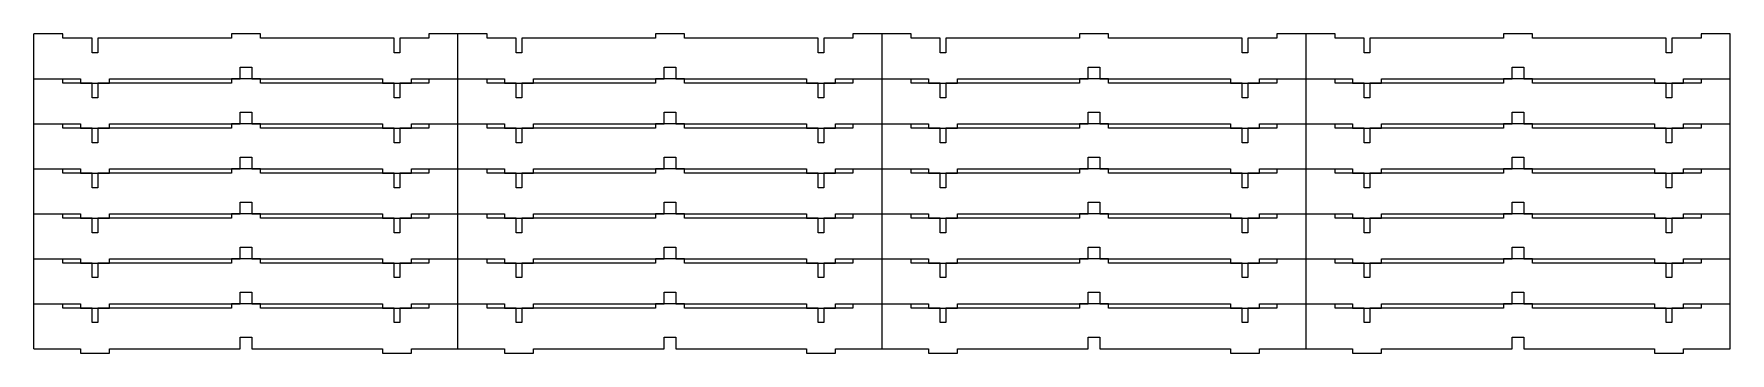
# Model space of a CAD drawing. Header units: millimetres. Extents: x -300 to 284, y -72 to 38.
import ezdxf

# ---------------------------------------------------------------- set-up
doc = ezdxf.new("R2010")
doc.units = ezdxf.units.MM
doc.header["$MEASUREMENT"] = 0
doc.layers.add('Layer 1', color=7, linetype='Continuous')

msp = doc.modelspace()

# ---------------------------------------------------------------- linework, layer by layer
at = {"layer": 'Layer 1', "color": 114, "lineweight": 9}
for points in [[(-300.0961, -70.586), (-300.0961, 37.914)], [(-154.0961, -70.586), (-154.0961, 37.914)], [(-8.0961, -70.586), (-8.0961, 37.914)], [(137.9039, -70.586), (137.9039, 37.914)], [(283.9039, -70.586), (283.9039, 37.914)]]:
    msp.add_lwpolyline(points, dxfattribs=at)
at = {"layer": 'Layer 1', "color": 240, "lineweight": 9}
for points in [[(283.9038, 37.914), (273.9039, 37.914), (273.9039, 36.414), (263.9039, 36.414), (263.9039, 31.414), (261.9039, 31.414), (261.9039, 36.414), (215.9039, 36.414), (215.9039, 37.914), (205.9039, 37.914), (205.9039, 36.414), (159.9039, 36.414), (159.9039, 31.414), (157.9039, 31.414), (157.9039, 36.414), (147.9039, 36.414), (147.9039, 37.914), (127.9039, 37.914), (127.9039, 36.414), (117.9039, 36.414), (117.9039, 31.414), (115.9039, 31.414), (115.9039, 36.414), (69.9039, 36.414), (69.9039, 37.914), (59.9039, 37.914), (59.9039, 36.414), (13.9039, 36.414), (13.9039, 31.414), (11.9039, 31.414), (11.9039, 36.414), (1.9039, 36.414), (1.9039, 37.914), (-18.0961, 37.914), (-18.0961, 36.414), (-28.0961, 36.414), (-28.0961, 31.414), (-30.0961, 31.414), (-30.0961, 36.414), (-76.0961, 36.414), (-76.0961, 37.914), (-86.0961, 37.914), (-86.0961, 36.414), (-132.0961, 36.414), (-132.0961, 31.414), (-134.0961, 31.414), (-134.0961, 36.414), (-144.0961, 36.414), (-144.0961, 37.914), (-164.0961, 37.914), (-164.0961, 36.414), (-174.0961, 36.414), (-174.0961, 31.414), (-176.0961, 31.414), (-176.0961, 36.414), (-222.0961, 36.414), (-222.0961, 37.914), (-232.0961, 37.914), (-232.0961, 36.414), (-278.0961, 36.414), (-278.0961, 31.414), (-280.0961, 31.414), (-280.0961, 36.414), (-290.0961, 36.414), (-290.0961, 37.914), (-300.0961, 37.914)], [(-300.0961, 22.414), (-284.0961, 22.414), (-284.0961, 20.914), (-274.0961, 20.914), (-274.0961, 22.414), (-229.1243, 22.414), (-229.1243, 26.414), (-225.0679, 26.414), (-225.0679, 22.414), (-180.0961, 22.414), (-180.0961, 20.914), (-170.0961, 20.914), (-170.0961, 22.414), (-154.0961, 22.414), (-138.0961, 22.414), (-138.0961, 20.914), (-128.0961, 20.914), (-128.0961, 22.414), (-83.1243, 22.414), (-83.1243, 26.414), (-79.0679, 26.414), (-79.0679, 22.414), (-34.0961, 22.414), (-34.0961, 20.914), (-24.0961, 20.914), (-24.0961, 22.414), (-8.0961, 22.414), (7.9039, 22.414), (7.9039, 20.914), (17.9039, 20.914), (17.9039, 22.414), (62.8757, 22.414), (62.8757, 26.414), (66.9321, 26.414), (66.9321, 22.414), (111.9039, 22.414), (111.9039, 20.914), (121.9039, 20.914), (121.9039, 22.414), (137.9039, 22.414), (153.9039, 22.414), (153.9039, 20.914), (163.9039, 20.914), (163.9039, 22.414), (208.8757, 22.414), (208.8757, 26.414), (212.9321, 26.414), (212.9321, 22.414), (257.9039, 22.414), (257.9039, 20.914), (267.9039, 20.914), (267.9039, 22.414), (283.9039, 22.414)], [(-164.0961, 22.414), (-164.0961, 20.914), (-174.0961, 20.914), (-174.0961, 15.914), (-176.0961, 15.914), (-176.0961, 20.914), (-222.0961, 20.914), (-222.0961, 22.414), (-232.0961, 22.414), (-232.0961, 20.914), (-278.0961, 20.914), (-278.0961, 15.914), (-280.0961, 15.914), (-280.0961, 20.914), (-290.0961, 20.914), (-290.0961, 22.414)], [(-18.0961, 22.414), (-18.0961, 20.914), (-28.0961, 20.914), (-28.0961, 15.914), (-30.0961, 15.914), (-30.0961, 20.914), (-76.0961, 20.914), (-76.0961, 22.414), (-86.0961, 22.414), (-86.0961, 20.914), (-132.0961, 20.914), (-132.0961, 15.914), (-134.0961, 15.914), (-134.0961, 20.914), (-144.0961, 20.914), (-144.0961, 22.414)], [(127.9039, 22.414), (127.9039, 20.914), (117.9039, 20.914), (117.9039, 15.914), (115.9039, 15.914), (115.9039, 20.914), (69.9039, 20.914), (69.9039, 22.414), (59.9039, 22.414), (59.9039, 20.914), (13.9039, 20.914), (13.9039, 15.914), (11.9039, 15.914), (11.9039, 20.914), (1.9039, 20.914), (1.9039, 22.414)], [(273.9039, 22.414), (273.9039, 20.914), (263.9039, 20.914), (263.9039, 15.914), (261.9039, 15.914), (261.9039, 20.914), (215.9039, 20.914), (215.9039, 22.414), (205.9039, 22.414), (205.9039, 20.914), (159.9039, 20.914), (159.9039, 15.914), (157.9039, 15.914), (157.9039, 20.914), (147.9039, 20.914), (147.9039, 22.414)], [(-300.0961, 6.914), (-284.0961, 6.914), (-284.0961, 5.414), (-274.0961, 5.414), (-274.0961, 6.914), (-229.1243, 6.914), (-229.1243, 10.914), (-225.0679, 10.914), (-225.0679, 6.914), (-180.0961, 6.914), (-180.0961, 5.414), (-170.0961, 5.414), (-170.0961, 6.914), (-154.0961, 6.914), (-138.0961, 6.914), (-138.0961, 5.414), (-128.0961, 5.414), (-128.0961, 6.914), (-83.1243, 6.914), (-83.1243, 10.914), (-79.0679, 10.914), (-79.0679, 6.914), (-34.0961, 6.914), (-34.0961, 5.414), (-24.0961, 5.414), (-24.0961, 6.914), (-8.0961, 6.914), (7.9039, 6.914), (7.9039, 5.414), (17.9039, 5.414), (17.9039, 6.914), (62.8757, 6.914), (62.8757, 10.914), (66.9321, 10.914), (66.9321, 6.914), (111.9039, 6.914), (111.9039, 5.414), (121.9039, 5.414), (121.9039, 6.914), (137.9039, 6.914), (153.9039, 6.914), (153.9039, 5.414), (163.9039, 5.414), (163.9039, 6.914), (208.8757, 6.914), (208.8757, 10.914), (212.9321, 10.914), (212.9321, 6.914), (257.9039, 6.914), (257.9039, 5.414), (267.9039, 5.414), (267.9039, 6.914), (283.9039, 6.914)], [(-164.0961, 6.914), (-164.0961, 5.414), (-174.0961, 5.414), (-174.0961, 0.414), (-176.0961, 0.414), (-176.0961, 5.414), (-222.0961, 5.414), (-222.0961, 6.914), (-232.0961, 6.914), (-232.0961, 5.414), (-278.0961, 5.414), (-278.0961, 0.414), (-280.0961, 0.414), (-280.0961, 5.414), (-290.0961, 5.414), (-290.0961, 6.914)], [(-18.0961, 6.914), (-18.0961, 5.414), (-28.0961, 5.414), (-28.0961, 0.414), (-30.0961, 0.414), (-30.0961, 5.414), (-76.0961, 5.414), (-76.0961, 6.914), (-86.0961, 6.914), (-86.0961, 5.414), (-132.0961, 5.414), (-132.0961, 0.414), (-134.0961, 0.414), (-134.0961, 5.414), (-144.0961, 5.414), (-144.0961, 6.914)], [(127.9039, 6.914), (127.9039, 5.414), (117.9039, 5.414), (117.9039, 0.414), (115.9039, 0.414), (115.9039, 5.414), (69.9039, 5.414), (69.9039, 6.914), (59.9039, 6.914), (59.9039, 5.414), (13.9039, 5.414), (13.9039, 0.414), (11.9039, 0.414), (11.9039, 5.414), (1.9039, 5.414), (1.9039, 6.914)], [(273.9039, 6.914), (273.9039, 5.414), (263.9039, 5.414), (263.9039, 0.414), (261.9039, 0.414), (261.9039, 5.414), (215.9039, 5.414), (215.9039, 6.914), (205.9039, 6.914), (205.9039, 5.414), (159.9039, 5.414), (159.9039, 0.414), (157.9039, 0.414), (157.9039, 5.414), (147.9039, 5.414), (147.9039, 6.914)], [(-300.0961, -8.586), (-284.0961, -8.586), (-284.0961, -10.086), (-274.0961, -10.086), (-274.0961, -8.586), (-229.1243, -8.586), (-229.1243, -4.586), (-225.0679, -4.586), (-225.0679, -8.586), (-180.0961, -8.586), (-180.0961, -10.086), (-170.0961, -10.086), (-170.0961, -8.586), (-154.0961, -8.586), (-138.0961, -8.586), (-138.0961, -10.086), (-128.0961, -10.086), (-128.0961, -8.586), (-83.1243, -8.586), (-83.1243, -4.586), (-79.0679, -4.586), (-79.0679, -8.586), (-34.0961, -8.586), (-34.0961, -10.086), (-24.0961, -10.086), (-24.0961, -8.586), (-8.0961, -8.586), (7.9039, -8.586), (7.9039, -10.086), (17.9039, -10.086), (17.9039, -8.586), (62.8757, -8.586), (62.8757, -4.586), (66.9321, -4.586), (66.9321, -8.586), (111.9039, -8.586), (111.9039, -10.086), (121.9039, -10.086), (121.9039, -8.586), (137.9039, -8.586), (153.9039, -8.586), (153.9039, -10.086), (163.9039, -10.086), (163.9039, -8.586), (208.8757, -8.586), (208.8757, -4.586), (212.9321, -4.586), (212.9321, -8.586), (257.9039, -8.586), (257.9039, -10.086), (267.9039, -10.086), (267.9039, -8.586), (283.9039, -8.586)], [(-164.0961, -8.586), (-164.0961, -10.086), (-174.0961, -10.086), (-174.0961, -15.086), (-176.0961, -15.086), (-176.0961, -10.086), (-222.0961, -10.086), (-222.0961, -8.586), (-232.0961, -8.586), (-232.0961, -10.086), (-278.0961, -10.086), (-278.0961, -15.086), (-280.0961, -15.086), (-280.0961, -10.086), (-290.0961, -10.086), (-290.0961, -8.586)], [(-18.0961, -8.586), (-18.0961, -10.086), (-28.0961, -10.086), (-28.0961, -15.086), (-30.0961, -15.086), (-30.0961, -10.086), (-76.0961, -10.086), (-76.0961, -8.586), (-86.0961, -8.586), (-86.0961, -10.086), (-132.0961, -10.086), (-132.0961, -15.086), (-134.0961, -15.086), (-134.0961, -10.086), (-144.0961, -10.086), (-144.0961, -8.586)], [(127.9039, -8.586), (127.9039, -10.086), (117.9039, -10.086), (117.9039, -15.086), (115.9039, -15.086), (115.9039, -10.086), (69.9039, -10.086), (69.9039, -8.586), (59.9039, -8.586), (59.9039, -10.086), (13.9039, -10.086), (13.9039, -15.086), (11.9039, -15.086), (11.9039, -10.086), (1.9039, -10.086), (1.9039, -8.586)], [(273.9039, -8.586), (273.9039, -10.086), (263.9039, -10.086), (263.9039, -15.086), (261.9039, -15.086), (261.9039, -10.086), (215.9039, -10.086), (215.9039, -8.586), (205.9039, -8.586), (205.9039, -10.086), (159.9039, -10.086), (159.9039, -15.086), (157.9039, -15.086), (157.9039, -10.086), (147.9039, -10.086), (147.9039, -8.586)], [(-300.0961, -24.086), (-284.0961, -24.086), (-284.0961, -25.586), (-274.0961, -25.586), (-274.0961, -24.086), (-229.1243, -24.086), (-229.1243, -20.086), (-225.0679, -20.086), (-225.0679, -24.086), (-180.0961, -24.086), (-180.0961, -25.586), (-170.0961, -25.586), (-170.0961, -24.086), (-154.0961, -24.086), (-138.0961, -24.086), (-138.0961, -25.586), (-128.0961, -25.586), (-128.0961, -24.086), (-83.1243, -24.086), (-83.1243, -20.086), (-79.0679, -20.086), (-79.0679, -24.086), (-34.0961, -24.086), (-34.0961, -25.586), (-24.0961, -25.586), (-24.0961, -24.086), (-8.0961, -24.086), (7.9039, -24.086), (7.9039, -25.586), (17.9039, -25.586), (17.9039, -24.086), (62.8757, -24.086), (62.8757, -20.086), (66.9321, -20.086), (66.9321, -24.086), (111.9039, -24.086), (111.9039, -25.586), (121.9039, -25.586), (121.9039, -24.086), (137.9039, -24.086), (153.9039, -24.086), (153.9039, -25.586), (163.9039, -25.586), (163.9039, -24.086), (208.8757, -24.086), (208.8757, -20.086), (212.9321, -20.086), (212.9321, -24.086), (257.9039, -24.086), (257.9039, -25.586), (267.9039, -25.586), (267.9039, -24.086), (283.9039, -24.086)], [(-164.0961, -24.086), (-164.0961, -25.586), (-174.0961, -25.586), (-174.0961, -30.586), (-176.0961, -30.586), (-176.0961, -25.586), (-222.0961, -25.586), (-222.0961, -24.086), (-232.0961, -24.086), (-232.0961, -25.586), (-278.0961, -25.586), (-278.0961, -30.586), (-280.0961, -30.586), (-280.0961, -25.586), (-290.0961, -25.586), (-290.0961, -24.086)], [(-18.0961, -24.086), (-18.0961, -25.586), (-28.0961, -25.586), (-28.0961, -30.586), (-30.0961, -30.586), (-30.0961, -25.586), (-76.0961, -25.586), (-76.0961, -24.086), (-86.0961, -24.086), (-86.0961, -25.586), (-132.0961, -25.586), (-132.0961, -30.586), (-134.0961, -30.586), (-134.0961, -25.586), (-144.0961, -25.586), (-144.0961, -24.086)], [(127.9039, -24.086), (127.9039, -25.586), (117.9039, -25.586), (117.9039, -30.586), (115.9039, -30.586), (115.9039, -25.586), (69.9039, -25.586), (69.9039, -24.086), (59.9039, -24.086), (59.9039, -25.586), (13.9039, -25.586), (13.9039, -30.586), (11.9039, -30.586), (11.9039, -25.586), (1.9039, -25.586), (1.9039, -24.086)], [(273.9039, -24.086), (273.9039, -25.586), (263.9039, -25.586), (263.9039, -30.586), (261.9039, -30.586), (261.9039, -25.586), (215.9039, -25.586), (215.9039, -24.086), (205.9039, -24.086), (205.9039, -25.586), (159.9039, -25.586), (159.9039, -30.586), (157.9039, -30.586), (157.9039, -25.586), (147.9039, -25.586), (147.9039, -24.086)], [(-300.0961, -39.586), (-284.0961, -39.586), (-284.0961, -41.086), (-274.0961, -41.086), (-274.0961, -39.586), (-229.1243, -39.586), (-229.1243, -35.586), (-225.0679, -35.586), (-225.0679, -39.586), (-180.0961, -39.586), (-180.0961, -41.086), (-170.0961, -41.086), (-170.0961, -39.586), (-154.0961, -39.586), (-138.0961, -39.586), (-138.0961, -41.086), (-128.0961, -41.086), (-128.0961, -39.586), (-83.1243, -39.586), (-83.1243, -35.586), (-79.0679, -35.586), (-79.0679, -39.586), (-34.0961, -39.586), (-34.0961, -41.086), (-24.0961, -41.086), (-24.0961, -39.586), (-8.0961, -39.586), (7.9039, -39.586), (7.9039, -41.086), (17.9039, -41.086), (17.9039, -39.586), (62.8757, -39.586), (62.8757, -35.586), (66.9321, -35.586), (66.9321, -39.586), (111.9039, -39.586), (111.9039, -41.086), (121.9039, -41.086), (121.9039, -39.586), (137.9039, -39.586), (153.9039, -39.586), (153.9039, -41.086), (163.9039, -41.086), (163.9039, -39.586), (208.8757, -39.586), (208.8757, -35.586), (212.9321, -35.586), (212.9321, -39.586), (257.9039, -39.586), (257.9039, -41.086), (267.9039, -41.086), (267.9039, -39.586), (283.9039, -39.586)], [(-164.0961, -39.586), (-164.0961, -41.086), (-174.0961, -41.086), (-174.0961, -46.086), (-176.0961, -46.086), (-176.0961, -41.086), (-222.0961, -41.086), (-222.0961, -39.586), (-232.0961, -39.586), (-232.0961, -41.086), (-278.0961, -41.086), (-278.0961, -46.086), (-280.0961, -46.086), (-280.0961, -41.086), (-290.0961, -41.086), (-290.0961, -39.586)], [(-18.0961, -39.586), (-18.0961, -41.086), (-28.0961, -41.086), (-28.0961, -46.086), (-30.0961, -46.086), (-30.0961, -41.086), (-76.0961, -41.086), (-76.0961, -39.586), (-86.0961, -39.586), (-86.0961, -41.086), (-132.0961, -41.086), (-132.0961, -46.086), (-134.0961, -46.086), (-134.0961, -41.086), (-144.0961, -41.086), (-144.0961, -39.586)], [(127.9039, -39.586), (127.9039, -41.086), (117.9039, -41.086), (117.9039, -46.086), (115.9039, -46.086), (115.9039, -41.086), (69.9039, -41.086), (69.9039, -39.586), (59.9039, -39.586), (59.9039, -41.086), (13.9039, -41.086), (13.9039, -46.086), (11.9039, -46.086), (11.9039, -41.086), (1.9039, -41.086), (1.9039, -39.586)], [(273.9039, -39.586), (273.9039, -41.086), (263.9039, -41.086), (263.9039, -46.086), (261.9039, -46.086), (261.9039, -41.086), (215.9039, -41.086), (215.9039, -39.586), (205.9039, -39.586), (205.9039, -41.086), (159.9039, -41.086), (159.9039, -46.086), (157.9039, -46.086), (157.9039, -41.086), (147.9039, -41.086), (147.9039, -39.586)], [(-300.0961, -55.086), (-284.0961, -55.086), (-284.0961, -56.586), (-274.0961, -56.586), (-274.0961, -55.086), (-229.1243, -55.086), (-229.1243, -51.086), (-225.0679, -51.086), (-225.0679, -55.086), (-180.0961, -55.086), (-180.0961, -56.586), (-170.0961, -56.586), (-170.0961, -55.086), (-154.0961, -55.086), (-138.0961, -55.086), (-138.0961, -56.586), (-128.0961, -56.586), (-128.0961, -55.086), (-83.1243, -55.086), (-83.1243, -51.086), (-79.0679, -51.086), (-79.0679, -55.086), (-34.0961, -55.086), (-34.0961, -56.586), (-24.0961, -56.586), (-24.0961, -55.086), (-8.0961, -55.086), (7.9039, -55.086), (7.9039, -56.586), (17.9039, -56.586), (17.9039, -55.086), (62.8757, -55.086), (62.8757, -51.086), (66.9321, -51.086), (66.9321, -55.086), (111.9039, -55.086), (111.9039, -56.586), (121.9039, -56.586), (121.9039, -55.086), (137.9039, -55.086), (153.9039, -55.086), (153.9039, -56.586), (163.9039, -56.586), (163.9039, -55.086), (208.8757, -55.086), (208.8757, -51.086), (212.9321, -51.086), (212.9321, -55.086), (257.9039, -55.086), (257.9039, -56.586), (267.9039, -56.586), (267.9039, -55.086), (283.9039, -55.086)], [(-164.0961, -55.086), (-164.0961, -56.586), (-174.0961, -56.586), (-174.0961, -61.586), (-176.0961, -61.586), (-176.0961, -56.586), (-222.0961, -56.586), (-222.0961, -55.086), (-232.0961, -55.086), (-232.0961, -56.586), (-278.0961, -56.586), (-278.0961, -61.586), (-280.0961, -61.586), (-280.0961, -56.586), (-290.0961, -56.586), (-290.0961, -55.086)], [(-18.0961, -55.086), (-18.0961, -56.586), (-28.0961, -56.586), (-28.0961, -61.586), (-30.0961, -61.586), (-30.0961, -56.586), (-76.0961, -56.586), (-76.0961, -55.086), (-86.0961, -55.086), (-86.0961, -56.586), (-132.0961, -56.586), (-132.0961, -61.586), (-134.0961, -61.586), (-134.0961, -56.586), (-144.0961, -56.586), (-144.0961, -55.086)], [(127.9039, -55.086), (127.9039, -56.586), (117.9039, -56.586), (117.9039, -61.586), (115.9039, -61.586), (115.9039, -56.586), (69.9039, -56.586), (69.9039, -55.086), (59.9039, -55.086), (59.9039, -56.586), (13.9039, -56.586), (13.9039, -61.586), (11.9039, -61.586), (11.9039, -56.586), (1.9039, -56.586), (1.9039, -55.086)], [(273.9039, -55.086), (273.9039, -56.586), (263.9039, -56.586), (263.9039, -61.586), (261.9039, -61.586), (261.9039, -56.586), (215.9039, -56.586), (215.9039, -55.086), (205.9039, -55.086), (205.9039, -56.586), (159.9039, -56.586), (159.9039, -61.586), (157.9039, -61.586), (157.9039, -56.586), (147.9039, -56.586), (147.9039, -55.086)], [(-300.0961, -70.586), (-284.0961, -70.586), (-284.0961, -72.086), (-274.0961, -72.086), (-274.0961, -70.586), (-229.1243, -70.586), (-229.1243, -66.586), (-225.0679, -66.586), (-225.0679, -70.586), (-180.0961, -70.586), (-180.0961, -72.086), (-170.0961, -72.086), (-170.0961, -70.586), (-154.0961, -70.586), (-138.0961, -70.586), (-138.0961, -72.086), (-128.0961, -72.086), (-128.0961, -70.586), (-83.1243, -70.586), (-83.1243, -66.586), (-79.0679, -66.586), (-79.0679, -70.586), (-34.0961, -70.586), (-34.0961, -72.086), (-24.0961, -72.086), (-24.0961, -70.586), (-8.0961, -70.586), (7.9039, -70.586), (7.9039, -72.086), (17.9039, -72.086), (17.9039, -70.586), (62.8757, -70.586), (62.8757, -66.586), (66.9321, -66.586), (66.9321, -70.586), (111.9039, -70.586), (111.9039, -72.086), (121.9039, -72.086), (121.9039, -70.586), (137.9039, -70.586), (153.9039, -70.586), (153.9039, -72.086), (163.9039, -72.086), (163.9039, -70.586), (208.8757, -70.586), (208.8757, -66.586), (212.9321, -66.586), (212.9321, -70.586), (257.9039, -70.586), (257.9039, -72.086), (267.9039, -72.086), (267.9039, -70.586), (283.9039, -70.586)]]:
    msp.add_lwpolyline(points, dxfattribs=at)

doc.saveas('drawing.dxf')
